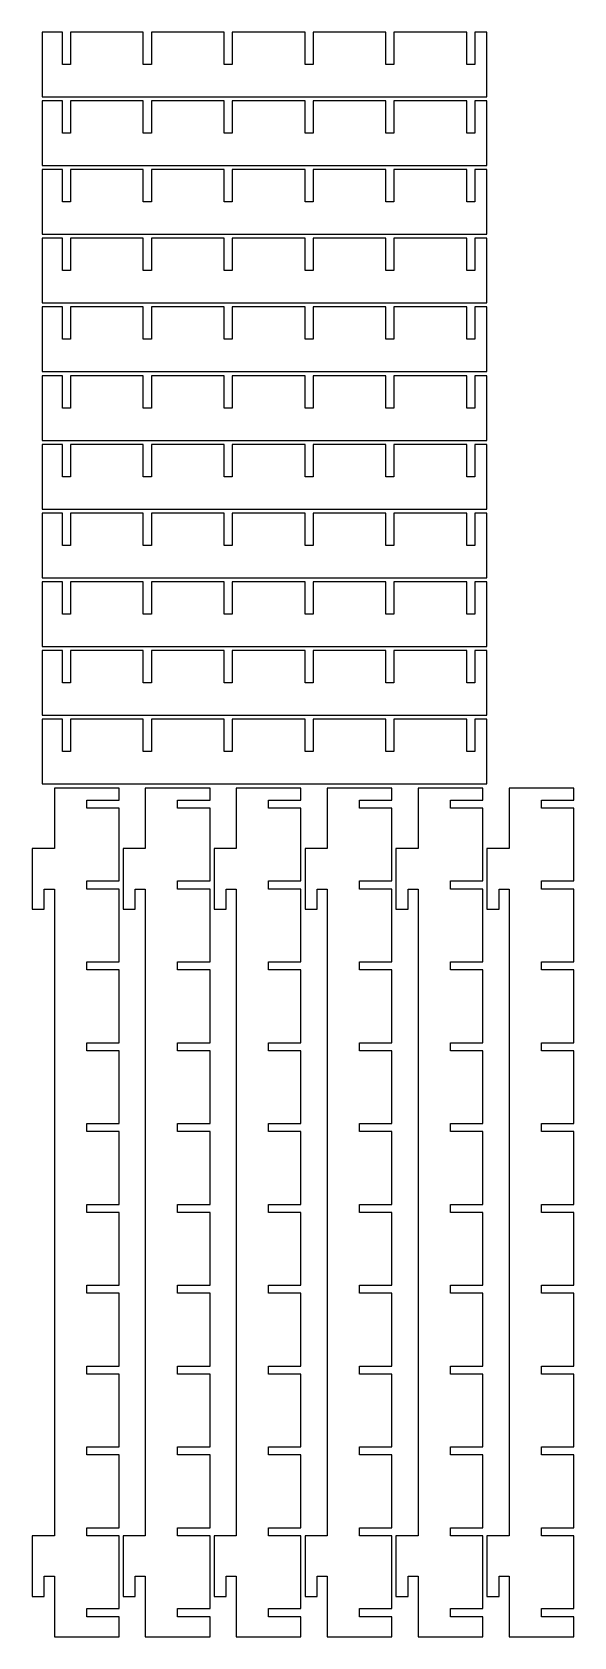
# Model space of a CAD drawing. Header units: metres. Extents: x -16 to 118, y -205 to 411.
# Drawn here: x -15.5 to 118.5, y 14 to 411 of the extents above; entities that cross this region are included whole.
import ezdxf

# ---------------------------------------------------------------- set-up
doc = ezdxf.new("R2010")
doc.units = ezdxf.units.M

msp = doc.modelspace()

# ---------------------------------------------------------------- linework, layer by layer
for p, q in [((-8, 411), (-13, 411)), ((-13, 411), (-13, 395)), ((-8, 403), (-8, 411)), ((12, 411), (-6, 411)), ((-6, 411), (-6, 403)), ((12, 403), (12, 411)), ((32, 411), (14, 411)), ((14, 411), (14, 403)), ((32, 403), (32, 411)), ((52, 411), (34, 411)), ((34, 411), (34, 403)), ((52, 403), (52, 411)), ((72, 411), (54, 411)), ((54, 411), (54, 403)), ((72, 403), (72, 411)), ((92, 411), (74, 411)), ((74, 411), (74, 403)), ((92, 403), (92, 411)), ((97, 411), (94, 411)), ((94, 411), (94, 403)), ((97, 395), (97, 411)), ((-6, 403), (-8, 403)), ((14, 403), (12, 403)), ((34, 403), (32, 403)), ((54, 403), (52, 403)), ((74, 403), (72, 403)), ((94, 403), (92, 403)), ((-13, 395), (97, 395)), ((-8, 394), (-13, 394)), ((-13, 394), (-13, 378)), ((-8, 386), (-8, 394)), ((12, 394), (-6, 394)), ((-6, 394), (-6, 386)), ((12, 386), (12, 394)), ((32, 394), (14, 394)), ((14, 394), (14, 386)), ((32, 386), (32, 394)), ((52, 394), (34, 394)), ((34, 394), (34, 386)), ((52, 386), (52, 394)), ((72, 394), (54, 394)), ((54, 394), (54, 386)), ((72, 386), (72, 394)), ((92, 394), (74, 394)), ((74, 394), (74, 386)), ((92, 386), (92, 394)), ((97, 394), (94, 394)), ((94, 394), (94, 386)), ((97, 378), (97, 394)), ((-6, 386), (-8, 386)), ((14, 386), (12, 386)), ((34, 386), (32, 386)), ((54, 386), (52, 386)), ((74, 386), (72, 386)), ((94, 386), (92, 386)), ((-13, 378), (97, 378)), ((-8, 377), (-13, 377)), ((-13, 377), (-13, 361)), ((-8, 369), (-8, 377)), ((12, 377), (-6, 377)), ((-6, 377), (-6, 369)), ((12, 369), (12, 377)), ((32, 377), (14, 377)), ((14, 377), (14, 369)), ((32, 369), (32, 377)), ((52, 377), (34, 377)), ((34, 377), (34, 369)), ((52, 369), (52, 377)), ((72, 377), (54, 377)), ((54, 377), (54, 369)), ((72, 369), (72, 377)), ((92, 377), (74, 377)), ((74, 377), (74, 369)), ((92, 369), (92, 377)), ((97, 377), (94, 377)), ((94, 377), (94, 369)), ((97, 361), (97, 377)), ((-6, 369), (-8, 369)), ((14, 369), (12, 369)), ((34, 369), (32, 369)), ((54, 369), (52, 369)), ((74, 369), (72, 369)), ((94, 369), (92, 369)), ((-13, 361), (97, 361)), ((-8, 360), (-13, 360)), ((-13, 360), (-13, 344)), ((-8, 352), (-8, 360)), ((12, 360), (-6, 360)), ((-6, 360), (-6, 352)), ((12, 352), (12, 360)), ((32, 360), (14, 360)), ((14, 360), (14, 352)), ((32, 352), (32, 360)), ((52, 360), (34, 360)), ((34, 360), (34, 352)), ((52, 352), (52, 360)), ((72, 360), (54, 360)), ((54, 360), (54, 352)), ((72, 352), (72, 360)), ((92, 360), (74, 360)), ((74, 360), (74, 352)), ((92, 352), (92, 360)), ((97, 360), (94, 360)), ((94, 360), (94, 352)), ((97, 344), (97, 360)), ((-6, 352), (-8, 352)), ((14, 352), (12, 352)), ((34, 352), (32, 352)), ((54, 352), (52, 352)), ((74, 352), (72, 352)), ((94, 352), (92, 352)), ((-13, 344), (97, 344)), ((-8, 343), (-13, 343)), ((-13, 343), (-13, 327)), ((-8, 335), (-8, 343)), ((12, 343), (-6, 343)), ((-6, 343), (-6, 335)), ((12, 335), (12, 343)), ((32, 343), (14, 343)), ((14, 343), (14, 335)), ((32, 335), (32, 343)), ((52, 343), (34, 343)), ((34, 343), (34, 335)), ((52, 335), (52, 343)), ((72, 343), (54, 343)), ((54, 343), (54, 335)), ((72, 335), (72, 343)), ((92, 343), (74, 343)), ((74, 343), (74, 335)), ((92, 335), (92, 343)), ((97, 343), (94, 343)), ((94, 343), (94, 335)), ((97, 327), (97, 343)), ((-6, 335), (-8, 335)), ((14, 335), (12, 335)), ((34, 335), (32, 335)), ((54, 335), (52, 335)), ((74, 335), (72, 335)), ((94, 335), (92, 335)), ((-13, 327), (97, 327)), ((-8, 326), (-13, 326)), ((-13, 326), (-13, 310)), ((-8, 318), (-8, 326)), ((12, 326), (-6, 326)), ((-6, 326), (-6, 318)), ((12, 318), (12, 326)), ((32, 326), (14, 326)), ((14, 326), (14, 318)), ((32, 318), (32, 326)), ((52, 326), (34, 326)), ((34, 326), (34, 318)), ((52, 318), (52, 326)), ((72, 326), (54, 326)), ((54, 326), (54, 318)), ((72, 318), (72, 326)), ((92, 326), (74, 326)), ((74, 326), (74, 318)), ((92, 318), (92, 326)), ((97, 326), (94, 326)), ((94, 326), (94, 318)), ((97, 310), (97, 326)), ((-6, 318), (-8, 318)), ((14, 318), (12, 318)), ((34, 318), (32, 318)), ((54, 318), (52, 318)), ((74, 318), (72, 318)), ((94, 318), (92, 318)), ((-13, 310), (97, 310)), ((-8, 309), (-13, 309)), ((-13, 309), (-13, 293)), ((-8, 301), (-8, 309)), ((12, 309), (-6, 309)), ((-6, 309), (-6, 301)), ((12, 301), (12, 309)), ((32, 309), (14, 309)), ((14, 309), (14, 301)), ((32, 301), (32, 309)), ((52, 309), (34, 309)), ((34, 309), (34, 301)), ((52, 301), (52, 309)), ((72, 309), (54, 309)), ((54, 309), (54, 301)), ((72, 301), (72, 309)), ((92, 309), (74, 309)), ((74, 309), (74, 301)), ((92, 301), (92, 309)), ((97, 309), (94, 309)), ((94, 309), (94, 301)), ((97, 293), (97, 309)), ((-6, 301), (-8, 301)), ((14, 301), (12, 301)), ((34, 301), (32, 301)), ((54, 301), (52, 301)), ((74, 301), (72, 301)), ((94, 301), (92, 301)), ((-13, 293), (97, 293)), ((-8, 292), (-13, 292)), ((-13, 292), (-13, 276)), ((-8, 284), (-8, 292)), ((12, 292), (-6, 292)), ((-6, 292), (-6, 284)), ((12, 284), (12, 292)), ((32, 292), (14, 292)), ((14, 292), (14, 284)), ((32, 284), (32, 292)), ((52, 292), (34, 292)), ((34, 292), (34, 284)), ((52, 284), (52, 292)), ((72, 292), (54, 292)), ((54, 292), (54, 284)), ((72, 284), (72, 292)), ((92, 292), (74, 292)), ((74, 292), (74, 284)), ((92, 284), (92, 292)), ((97, 292), (94, 292)), ((94, 292), (94, 284)), ((97, 276), (97, 292)), ((-6, 284), (-8, 284)), ((14, 284), (12, 284)), ((34, 284), (32, 284)), ((54, 284), (52, 284)), ((74, 284), (72, 284)), ((94, 284), (92, 284)), ((-13, 276), (97, 276)), ((-8, 275), (-13, 275)), ((-13, 275), (-13, 259)), ((-8, 267), (-8, 275)), ((12, 275), (-6, 275)), ((-6, 275), (-6, 267)), ((12, 267), (12, 275)), ((32, 275), (14, 275)), ((14, 275), (14, 267)), ((32, 267), (32, 275)), ((52, 275), (34, 275)), ((34, 275), (34, 267)), ((52, 267), (52, 275)), ((72, 275), (54, 275)), ((54, 275), (54, 267)), ((72, 267), (72, 275)), ((92, 275), (74, 275)), ((74, 275), (74, 267)), ((92, 267), (92, 275)), ((97, 275), (94, 275)), ((94, 275), (94, 267)), ((97, 259), (97, 275)), ((-6, 267), (-8, 267)), ((14, 267), (12, 267)), ((34, 267), (32, 267)), ((54, 267), (52, 267)), ((74, 267), (72, 267)), ((94, 267), (92, 267)), ((-13, 259), (97, 259)), ((-8, 258), (-13, 258)), ((-13, 258), (-13, 242)), ((-8, 250), (-8, 258)), ((12, 258), (-6, 258)), ((-6, 258), (-6, 250)), ((12, 250), (12, 258)), ((32, 258), (14, 258)), ((14, 258), (14, 250)), ((32, 250), (32, 258)), ((52, 258), (34, 258)), ((34, 258), (34, 250)), ((52, 250), (52, 258)), ((72, 258), (54, 258)), ((54, 258), (54, 250)), ((72, 250), (72, 258)), ((92, 258), (74, 258)), ((74, 258), (74, 250)), ((92, 250), (92, 258)), ((97, 258), (94, 258)), ((94, 258), (94, 250)), ((97, 242), (97, 258)), ((-6, 250), (-8, 250)), ((14, 250), (12, 250)), ((34, 250), (32, 250)), ((54, 250), (52, 250)), ((74, 250), (72, 250)), ((94, 250), (92, 250)), ((-13, 242), (97, 242)), ((-8, 241), (-13, 241)), ((-13, 241), (-13, 225)), ((-8, 233), (-8, 241)), ((12, 241), (-6, 241)), ((-6, 241), (-6, 233)), ((12, 233), (12, 241)), ((32, 241), (14, 241)), ((14, 241), (14, 233)), ((32, 233), (32, 241)), ((52, 241), (34, 241)), ((34, 241), (34, 233)), ((52, 233), (52, 241)), ((72, 241), (54, 241)), ((54, 241), (54, 233)), ((72, 233), (72, 241)), ((92, 241), (74, 241)), ((74, 241), (74, 233)), ((92, 233), (92, 241)), ((97, 241), (94, 241)), ((94, 241), (94, 233)), ((97, 225), (97, 241)), ((-6, 233), (-8, 233)), ((14, 233), (12, 233)), ((34, 233), (32, 233)), ((54, 233), (52, 233)), ((74, 233), (72, 233)), ((94, 233), (92, 233)), ((-13, 225), (97, 225)), ((6, 224), (-10, 224)), ((-10, 224), (-10, 209)), ((6, 221), (6, 224)), ((28.5, 224), (12.5, 224)), ((12.5, 224), (12.5, 209)), ((28.5, 221), (28.5, 224)), ((51, 224), (35, 224)), ((35, 224), (35, 209)), ((51, 221), (51, 224)), ((73.5, 224), (57.5, 224)), ((57.5, 224), (57.5, 209)), ((73.5, 221), (73.5, 224)), ((96, 224), (80, 224)), ((80, 224), (80, 209)), ((96, 221), (96, 224)), ((118.5, 224), (102.5, 224)), ((102.5, 224), (102.5, 209)), ((118.5, 221), (118.5, 224)), ((-2, 219), (-2, 221)), ((-2, 221), (6, 221)), ((6, 219), (-2, 219)), ((6, 201), (6, 219)), ((20.5, 219), (20.5, 221)), ((20.5, 221), (28.5, 221)), ((28.5, 219), (20.5, 219)), ((28.5, 201), (28.5, 219)), ((43, 219), (43, 221)), ((43, 221), (51, 221)), ((51, 219), (43, 219)), ((51, 201), (51, 219)), ((65.5, 219), (65.5, 221)), ((65.5, 221), (73.5, 221)), ((73.5, 219), (65.5, 219)), ((73.5, 201), (73.5, 219)), ((88, 219), (88, 221)), ((88, 221), (96, 221)), ((96, 219), (88, 219)), ((96, 201), (96, 219)), ((110.5, 219), (110.5, 221)), ((110.5, 221), (118.5, 221)), ((118.5, 219), (110.5, 219)), ((118.5, 201), (118.5, 219)), ((-10, 209), (-15.5, 209)), ((-15.5, 209), (-15.5, 194)), ((12.5, 209), (7, 209)), ((7, 209), (7, 194)), ((35, 209), (29.5, 209)), ((29.5, 209), (29.5, 194)), ((57.5, 209), (52, 209)), ((52, 209), (52, 194)), ((80, 209), (74.5, 209)), ((74.5, 209), (74.5, 194)), ((102.5, 209), (97, 209)), ((97, 209), (97, 194)), ((-12.5, 194), (-12.5, 199)), ((-12.5, 199), (-10, 199)), ((-10, 199), (-10, 39)), ((-2, 199), (-2, 201)), ((-2, 201), (6, 201)), ((6, 199), (-2, 199)), ((6, 181), (6, 199)), ((10, 194), (10, 199)), ((10, 199), (12.5, 199)), ((12.5, 199), (12.5, 39)), ((20.5, 199), (20.5, 201)), ((20.5, 201), (28.5, 201)), ((28.5, 199), (20.5, 199)), ((28.5, 181), (28.5, 199)), ((32.5, 194), (32.5, 199)), ((32.5, 199), (35, 199)), ((35, 199), (35, 39)), ((43, 199), (43, 201)), ((43, 201), (51, 201)), ((51, 199), (43, 199)), ((51, 181), (51, 199)), ((55, 194), (55, 199)), ((55, 199), (57.5, 199)), ((57.5, 199), (57.5, 39)), ((65.5, 199), (65.5, 201)), ((65.5, 201), (73.5, 201)), ((73.5, 199), (65.5, 199)), ((73.5, 181), (73.5, 199)), ((77.5, 194), (77.5, 199)), ((77.5, 199), (80, 199)), ((80, 199), (80, 39)), ((88, 199), (88, 201)), ((88, 201), (96, 201)), ((96, 199), (88, 199)), ((96, 181), (96, 199)), ((100, 194), (100, 199)), ((100, 199), (102.5, 199)), ((102.5, 199), (102.5, 39)), ((110.5, 199), (110.5, 201)), ((110.5, 201), (118.5, 201)), ((118.5, 199), (110.5, 199)), ((118.5, 181), (118.5, 199)), ((-15.5, 194), (-12.5, 194)), ((7, 194), (10, 194)), ((29.5, 194), (32.5, 194)), ((52, 194), (55, 194)), ((74.5, 194), (77.5, 194)), ((97, 194), (100, 194)), ((-2, 179), (-2, 181)), ((-2, 181), (6, 181)), ((6, 179), (-2, 179)), ((6, 161), (6, 179)), ((20.5, 179), (20.5, 181)), ((20.5, 181), (28.5, 181)), ((28.5, 179), (20.5, 179)), ((28.5, 161), (28.5, 179)), ((43, 179), (43, 181)), ((43, 181), (51, 181)), ((51, 179), (43, 179)), ((51, 161), (51, 179)), ((65.5, 179), (65.5, 181)), ((65.5, 181), (73.5, 181)), ((73.5, 179), (65.5, 179)), ((73.5, 161), (73.5, 179)), ((88, 179), (88, 181)), ((88, 181), (96, 181)), ((96, 179), (88, 179)), ((96, 161), (96, 179)), ((110.5, 179), (110.5, 181)), ((110.5, 181), (118.5, 181)), ((118.5, 179), (110.5, 179)), ((118.5, 161), (118.5, 179)), ((-2, 159), (-2, 161)), ((-2, 161), (6, 161)), ((6, 159), (-2, 159)), ((6, 141), (6, 159)), ((20.5, 159), (20.5, 161)), ((20.5, 161), (28.5, 161)), ((28.5, 159), (20.5, 159)), ((28.5, 141), (28.5, 159)), ((43, 159), (43, 161)), ((43, 161), (51, 161)), ((51, 159), (43, 159)), ((51, 141), (51, 159)), ((65.5, 159), (65.5, 161)), ((65.5, 161), (73.5, 161)), ((73.5, 159), (65.5, 159)), ((73.5, 141), (73.5, 159)), ((88, 159), (88, 161)), ((88, 161), (96, 161)), ((96, 159), (88, 159)), ((96, 141), (96, 159)), ((110.5, 159), (110.5, 161)), ((110.5, 161), (118.5, 161)), ((118.5, 159), (110.5, 159)), ((118.5, 141), (118.5, 159)), ((-2, 139), (-2, 141)), ((-2, 141), (6, 141)), ((6, 139), (-2, 139)), ((6, 121), (6, 139)), ((20.5, 139), (20.5, 141)), ((20.5, 141), (28.5, 141)), ((28.5, 139), (20.5, 139)), ((28.5, 121), (28.5, 139)), ((43, 139), (43, 141)), ((43, 141), (51, 141)), ((51, 139), (43, 139)), ((51, 121), (51, 139)), ((65.5, 139), (65.5, 141)), ((65.5, 141), (73.5, 141)), ((73.5, 139), (65.5, 139)), ((73.5, 121), (73.5, 139)), ((88, 139), (88, 141)), ((88, 141), (96, 141)), ((96, 139), (88, 139)), ((96, 121), (96, 139)), ((110.5, 139), (110.5, 141)), ((110.5, 141), (118.5, 141)), ((118.5, 139), (110.5, 139)), ((118.5, 121), (118.5, 139)), ((-2, 119), (-2, 121)), ((-2, 121), (6, 121)), ((20.5, 119), (20.5, 121)), ((20.5, 121), (28.5, 121)), ((43, 119), (43, 121)), ((43, 121), (51, 121)), ((65.5, 119), (65.5, 121)), ((65.5, 121), (73.5, 121)), ((88, 119), (88, 121)), ((88, 121), (96, 121)), ((110.5, 119), (110.5, 121)), ((110.5, 121), (118.5, 121)), ((6, 119), (-2, 119)), ((6, 101), (6, 119)), ((28.5, 119), (20.5, 119)), ((28.5, 101), (28.5, 119)), ((51, 119), (43, 119)), ((51, 101), (51, 119)), ((73.5, 119), (65.5, 119)), ((73.5, 101), (73.5, 119)), ((96, 119), (88, 119)), ((96, 101), (96, 119)), ((118.5, 119), (110.5, 119)), ((118.5, 101), (118.5, 119)), ((-2, 99), (-2, 101)), ((-2, 101), (6, 101)), ((20.5, 99), (20.5, 101)), ((20.5, 101), (28.5, 101)), ((43, 99), (43, 101)), ((43, 101), (51, 101)), ((65.5, 99), (65.5, 101)), ((65.5, 101), (73.5, 101)), ((88, 99), (88, 101)), ((88, 101), (96, 101)), ((110.5, 99), (110.5, 101)), ((110.5, 101), (118.5, 101)), ((6, 99), (-2, 99)), ((6, 81), (6, 99)), ((28.5, 99), (20.5, 99)), ((28.5, 81), (28.5, 99)), ((51, 99), (43, 99)), ((51, 81), (51, 99)), ((73.5, 99), (65.5, 99)), ((73.5, 81), (73.5, 99)), ((96, 99), (88, 99)), ((96, 81), (96, 99)), ((118.5, 99), (110.5, 99)), ((118.5, 81), (118.5, 99)), ((-2, 79), (-2, 81)), ((-2, 81), (6, 81)), ((20.5, 79), (20.5, 81)), ((20.5, 81), (28.5, 81)), ((43, 79), (43, 81)), ((43, 81), (51, 81)), ((65.5, 79), (65.5, 81)), ((65.5, 81), (73.5, 81)), ((88, 79), (88, 81)), ((88, 81), (96, 81)), ((110.5, 79), (110.5, 81)), ((110.5, 81), (118.5, 81)), ((6, 79), (-2, 79)), ((6, 61), (6, 79)), ((28.5, 79), (20.5, 79)), ((28.5, 61), (28.5, 79)), ((51, 79), (43, 79)), ((51, 61), (51, 79)), ((73.5, 79), (65.5, 79)), ((73.5, 61), (73.5, 79)), ((96, 79), (88, 79)), ((96, 61), (96, 79)), ((118.5, 79), (110.5, 79)), ((118.5, 61), (118.5, 79)), ((-2, 59), (-2, 61)), ((-2, 61), (6, 61)), ((20.5, 59), (20.5, 61)), ((20.5, 61), (28.5, 61)), ((43, 59), (43, 61)), ((43, 61), (51, 61)), ((65.5, 59), (65.5, 61)), ((65.5, 61), (73.5, 61)), ((88, 59), (88, 61)), ((88, 61), (96, 61)), ((110.5, 59), (110.5, 61)), ((110.5, 61), (118.5, 61)), ((6, 59), (-2, 59)), ((6, 41), (6, 59)), ((28.5, 59), (20.5, 59)), ((28.5, 41), (28.5, 59)), ((51, 59), (43, 59)), ((51, 41), (51, 59)), ((73.5, 59), (65.5, 59)), ((73.5, 41), (73.5, 59)), ((96, 59), (88, 59)), ((96, 41), (96, 59)), ((118.5, 59), (110.5, 59)), ((118.5, 41), (118.5, 59)), ((-2, 39), (-2, 41)), ((-2, 41), (6, 41)), ((20.5, 39), (20.5, 41)), ((20.5, 41), (28.5, 41)), ((43, 39), (43, 41)), ((43, 41), (51, 41)), ((65.5, 39), (65.5, 41)), ((65.5, 41), (73.5, 41)), ((88, 39), (88, 41)), ((88, 41), (96, 41)), ((110.5, 39), (110.5, 41)), ((110.5, 41), (118.5, 41)), ((-10, 39), (-15.5, 39)), ((-15.5, 39), (-15.5, 24)), ((6, 39), (-2, 39)), ((6, 21), (6, 39)), ((12.5, 39), (7, 39)), ((7, 39), (7, 24)), ((28.5, 39), (20.5, 39)), ((28.5, 21), (28.5, 39)), ((35, 39), (29.5, 39)), ((29.5, 39), (29.5, 24)), ((51, 39), (43, 39)), ((51, 21), (51, 39)), ((57.5, 39), (52, 39)), ((52, 39), (52, 24)), ((73.5, 39), (65.5, 39)), ((73.5, 21), (73.5, 39)), ((80, 39), (74.5, 39)), ((74.5, 39), (74.5, 24)), ((96, 39), (88, 39)), ((96, 21), (96, 39)), ((102.5, 39), (97, 39)), ((97, 39), (97, 24)), ((118.5, 39), (110.5, 39)), ((118.5, 21), (118.5, 39)), ((-12.5, 24), (-12.5, 29)), ((-12.5, 29), (-10, 29)), ((-10, 29), (-10, 14)), ((10, 24), (10, 29)), ((10, 29), (12.5, 29)), ((12.5, 29), (12.5, 14)), ((32.5, 24), (32.5, 29)), ((32.5, 29), (35, 29)), ((35, 29), (35, 14)), ((55, 24), (55, 29)), ((55, 29), (57.5, 29)), ((57.5, 29), (57.5, 14)), ((77.5, 24), (77.5, 29)), ((77.5, 29), (80, 29)), ((80, 29), (80, 14)), ((100, 24), (100, 29)), ((100, 29), (102.5, 29)), ((102.5, 29), (102.5, 14)), ((-15.5, 24), (-12.5, 24)), ((7, 24), (10, 24)), ((29.5, 24), (32.5, 24)), ((52, 24), (55, 24)), ((74.5, 24), (77.5, 24)), ((97, 24), (100, 24)), ((-2, 19), (-2, 21)), ((-2, 21), (6, 21)), ((20.5, 19), (20.5, 21)), ((20.5, 21), (28.5, 21)), ((43, 19), (43, 21)), ((43, 21), (51, 21)), ((65.5, 19), (65.5, 21)), ((65.5, 21), (73.5, 21)), ((88, 19), (88, 21)), ((88, 21), (96, 21)), ((110.5, 19), (110.5, 21)), ((110.5, 21), (118.5, 21)), ((6, 19), (-2, 19)), ((6, 14), (6, 19)), ((28.5, 19), (20.5, 19)), ((28.5, 14), (28.5, 19)), ((51, 19), (43, 19)), ((51, 14), (51, 19)), ((73.5, 19), (65.5, 19)), ((73.5, 14), (73.5, 19)), ((96, 19), (88, 19)), ((96, 14), (96, 19)), ((118.5, 19), (110.5, 19)), ((118.5, 14), (118.5, 19)), ((-10, 14), (6, 14)), ((12.5, 14), (28.5, 14)), ((35, 14), (51, 14)), ((57.5, 14), (73.5, 14)), ((80, 14), (96, 14)), ((102.5, 14), (118.5, 14))]:
    msp.add_line(p, q)

doc.saveas('drawing.dxf')
